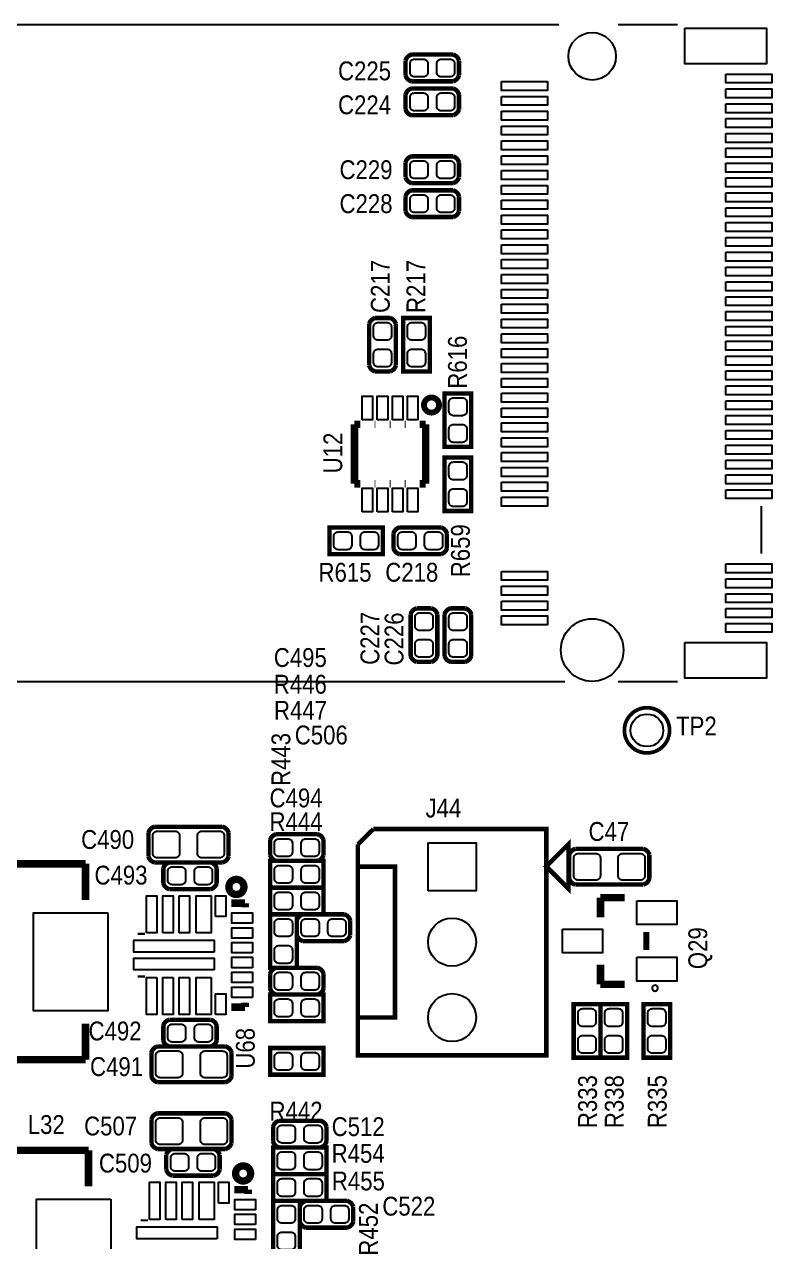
# Model space of a CAD drawing. Extents: x 35 to 236, y 10 to 166.
# Drawn here: x 146.84 to 172.02, y 99.7 to 140.7 of the extents above; entities that cross this region are included whole.
import ezdxf

# ---------------------------------------------------------------- set-up
doc = ezdxf.new("R2010")
doc.units = 0
for name, color, linetype in [('PG_SILKSCREEN_TOP', 254, 'CONTINUOUS'), ('PIN_SOLDERMASK_TOP', 85, 'CONTINUOUS'), ('RD_SILKSCREEN_TOP', 142, 'CONTINUOUS')]:
    doc.layers.add(name, color=color, linetype=linetype)

msp = doc.modelspace()

# ---------------------------------------------------------------- linework, layer by layer
at = {"layer": 'PG_SILKSCREEN_TOP'}
for points in [[(87.5722, 133.4767), (87.5722, 140.7017), (164.8471, 140.7017)], [(166.8471, 140.7017), (168.8471, 140.7017)], [(165.0473, 118.5519), (87.5722, 118.5519), (87.5722, 125.7782)], [(171.6724, 124.4767), (171.6724, 122.8767)], [(168.8471, 118.5519), (166.8471, 118.5519)]]:
    msp.add_lwpolyline(points, dxfattribs=at)
for points, const_width in [([(159.6831, 138.9837, 0.265564), (159.8831, 138.7837), (161.2831, 138.7837, 0.265564), (161.4831, 138.9837), (161.4831, 139.4837, 0.265564), (161.2831, 139.6837), (159.8831, 139.6837, 0.265564), (159.6831, 139.4837)], 0.15), ([(159.6831, 137.8407, 0.265564), (159.8831, 137.6407), (161.2831, 137.6407, 0.265564), (161.4831, 137.8407), (161.4831, 138.3407, 0.265564), (161.2831, 138.5407), (159.8831, 138.5407, 0.265564), (159.6831, 138.3407)], 0.15), ([(159.6831, 135.5547, 0.265564), (159.8831, 135.3547), (161.2831, 135.3547, 0.265564), (161.4831, 135.5547), (161.4831, 136.0547, 0.265564), (161.2831, 136.2547), (159.8831, 136.2547, 0.265564), (159.6831, 136.0547)], 0.15), ([(159.6831, 134.4117, 0.265564), (159.8831, 134.2117), (161.2831, 134.2117, 0.265564), (161.4831, 134.4117), (161.4831, 134.9117, 0.265564), (161.2831, 135.1117), (159.8831, 135.1117, 0.265564), (159.6831, 134.9117)], 0.15), ([(158.6568, 130.812, 0.265564), (158.4568, 130.612), (158.4568, 129.212, 0.265564), (158.6568, 129.012), (159.1568, 129.012, 0.265564), (159.3568, 129.212), (159.3568, 130.612, 0.265564), (159.1568, 130.812)], 0.15), ([(160.6569, 127.88, 1.000087), (160.4587, 127.88, 0.999913), (160.6569, 127.88)], 0.508), ([(161.0768, 123.558, 0.265564), (160.8768, 123.758), (159.4768, 123.758, 0.265564), (159.2768, 123.558), (159.2768, 123.058, 0.265564), (159.4768, 122.858), (160.8768, 122.858, 0.265564), (161.0768, 123.058)], 0.15), ([(160.5538, 119.233, 0.265564), (160.7538, 119.433), (160.7538, 120.833, 0.265564), (160.5538, 121.033), (160.0538, 121.033, 0.265564), (159.8538, 120.833), (159.8538, 119.433, 0.265564), (160.0538, 119.233)], 0.15), ([(161.6968, 119.233, 0.265564), (161.8968, 119.433), (161.8968, 120.833, 0.265564), (161.6968, 121.033), (161.1968, 121.033, 0.265564), (160.9968, 120.833), (160.9968, 119.433, 0.265564), (161.1968, 119.233)], 0.15), ([(168.5814, 116.924, 1.000011), (167.0582, 116.924, 0.999989), (168.5814, 116.924)], 0.127), ([(151.0183, 113.4753, -0.265564), (151.2183, 113.6753), (153.5183, 113.6753, -0.265564), (153.7183, 113.4753), (153.7183, 112.6753, -0.265564), (153.5183, 112.4753), (151.2183, 112.4753, -0.265564), (151.0183, 112.6753), (151.0183, 113.4753)], 0.15), ([(155.1183, 112.7253, 0.265564), (155.3183, 112.5253), (156.7183, 112.5253, 0.265564), (156.9183, 112.7253), (156.9183, 113.2253, 0.265564), (156.7183, 113.4253), (155.3183, 113.4253, 0.265564), (155.1183, 113.2253)], 0.15), ([(165.2, 112.73, -0.265564), (165.4, 112.93), (167.7, 112.93, -0.265564), (167.9, 112.73), (167.9, 111.93, -0.265564), (167.7, 111.73), (165.4, 111.73, -0.265564), (165.2, 111.93), (165.2, 112.73)], 0.15), ([(151.5183, 111.7753, 0.265564), (151.7183, 111.5753), (153.1183, 111.5753, 0.265564), (153.3183, 111.7753), (153.3183, 112.2753, 0.265564), (153.1183, 112.4753), (151.7183, 112.4753, 0.265564), (151.5183, 112.2753)], 0.15), ([(154.1054, 111.6496, 1.000065), (153.8585, 111.6496, 0.999935), (154.1054, 111.6496)], 0.508), ([(157.8183, 110.5253, 0.265564), (157.6183, 110.7253), (156.2183, 110.7253, 0.265564), (156.0183, 110.5253), (156.0183, 110.0253, 0.265564), (156.2183, 109.8253), (157.6183, 109.8253, 0.265564), (157.8183, 110.0253)], 0.15), ([(156.9183, 108.7253, 0.265564), (156.7183, 108.9253), (155.3183, 108.9253, 0.265564), (155.1183, 108.7253), (155.1183, 108.2253, 0.265564), (155.3183, 108.0253), (156.7183, 108.0253, 0.265564), (156.9183, 108.2253)], 0.15), ([(151.5183, 106.4753, 0.265564), (151.7183, 106.2753), (153.1183, 106.2753, 0.265564), (153.3183, 106.4753), (153.3183, 106.9753, 0.265564), (153.1183, 107.1753), (151.7183, 107.1753, 0.265564), (151.5183, 106.9753)], 0.15), ([(151.1183, 106.0753, -0.265564), (151.3183, 106.2753), (153.6183, 106.2753, -0.265564), (153.8183, 106.0753), (153.8183, 105.2753, -0.265564), (153.6183, 105.0753), (151.3183, 105.0753, -0.265564), (151.1183, 105.2753), (151.1183, 106.0753)], 0.15), ([(151.1183, 103.8253, -0.265564), (151.3183, 104.0253), (153.6183, 104.0253, -0.265564), (153.8183, 103.8253), (153.8183, 103.0253, -0.265564), (153.6183, 102.8253), (151.3183, 102.8253, -0.265564), (151.1183, 103.0253), (151.1183, 103.8253)], 0.15), ([(155.2183, 103.0753, 0.265564), (155.4183, 102.8753), (156.8183, 102.8753, 0.265564), (157.0183, 103.0753), (157.0183, 103.5753, 0.265564), (156.8183, 103.7753), (155.4183, 103.7753, 0.265564), (155.2183, 103.5753)], 0.15), ([(151.6183, 102.1253, 0.265564), (151.8183, 101.9253), (153.2183, 101.9253, 0.265564), (153.4183, 102.1253), (153.4183, 102.6253, 0.265564), (153.2183, 102.8253), (151.8183, 102.8253, 0.265564), (151.6183, 102.6253)], 0.15), ([(154.3323, 101.9996, 1.000065), (154.0855, 101.9996, 0.999935), (154.3323, 101.9996)], 0.508), ([(157.9183, 100.8753, 0.265564), (157.7183, 101.0753), (156.3183, 101.0753, 0.265564), (156.1183, 100.8753), (156.1183, 100.3753, 0.265564), (156.3183, 100.1753), (157.7183, 100.1753, 0.265564), (157.9183, 100.3753)], 0.15)]:
    msp.add_lwpolyline(points, format="xyb", dxfattribs=dict(at, const_width=const_width))
for points, const_width in [([(159.6831, 139.4837), (159.6831, 138.9837)], 0.15), ([(159.6831, 138.3407), (159.6831, 137.8407)], 0.15), ([(159.6831, 136.0547), (159.6831, 135.5547)], 0.15), ([(159.6831, 134.9117), (159.6831, 134.4117)], 0.15), ([(159.1568, 130.812), (158.6568, 130.812)], 0.15), ([(160.2498, 130.812), (160.4998, 130.812), (160.4998, 129.012), (159.5998, 129.012), (159.5998, 130.812), (160.2498, 130.812)], 0.15), ([(161.6468, 128.272), (161.8968, 128.272), (161.8968, 126.472), (160.9968, 126.472), (160.9968, 128.272), (161.6468, 128.272)], 0.15), ([(157.9619, 125.2282), (157.9619, 127.2298)], 0.254), ([(158.16, 127.2298), (157.9619, 127.2298)], 0.254), ([(158.668, 127.2298), (158.6376, 127.2298)], 0.254), ([(159.176, 127.2298), (159.1456, 127.2298)], 0.254), ([(159.684, 127.2298), (159.6536, 127.2298)], 0.254), ([(160.3597, 127.2298), (160.1616, 127.2298)], 0.254), ([(160.3597, 127.2298), (160.3597, 125.2282)], 0.254), ([(161.2468, 124.313), (160.9968, 124.313), (160.9968, 126.113), (161.8968, 126.113), (161.8968, 124.313), (161.2468, 124.313)], 0.15), ([(158.16, 125.2282), (157.9619, 125.2282)], 0.254), ([(158.668, 125.2282), (158.6376, 125.2282)], 0.254), ([(159.176, 125.2282), (159.1456, 125.2282)], 0.254), ([(159.684, 125.2282), (159.6536, 125.2282)], 0.254), ([(160.3597, 125.2282), (160.1616, 125.2282)], 0.254), ([(158.9178, 123.108), (158.9178, 122.858), (157.1178, 122.858), (157.1178, 123.758), (158.9178, 123.758), (158.9178, 123.108)], 0.15), ([(161.0768, 123.058), (161.0768, 123.558)], 0.15), ([(160.0538, 119.233), (160.5538, 119.233)], 0.15), ([(161.1968, 119.233), (161.6968, 119.233)], 0.15), ([(158.5941, 113.6), (164.425, 113.6), (164.425, 105.98), (158.075, 105.98), (158.075, 113.0809)], 0.1524), ([(158.075, 113.0809), (158.5941, 113.6)], 0.1524), ([(155.1183, 113.2253), (155.1183, 112.7253)], 0.15), ([(164.425, 112.34), (165.175, 111.59), (165.175, 113.09), (164.425, 112.34)], 0.1524), ([(141.8999, 112.4294), (148.89, 112.4294)], 0.254), ([(148.89, 112.4294), (148.9001, 112.4294)], 0.254), ([(148.9001, 112.4294), (148.9001, 111.2102)], 0.254), ([(151.5183, 112.2753), (151.5183, 111.7753)], 0.15), ([(156.9183, 111.8753), (156.9183, 111.6253), (155.1183, 111.6253), (155.1183, 112.5253), (156.9183, 112.5253), (156.9183, 111.8753)], 0.15), ([(158.075, 107.25), (159.325, 107.25), (159.325, 112.33), (158.075, 112.33), (158.075, 107.25)], 0.1524), ([(155.1183, 111.3753), (155.1183, 111.6253), (156.9183, 111.6253), (156.9183, 110.7253), (155.1183, 110.7253), (155.1183, 111.3753)], 0.15), ([(154.2776, 111.1027), (153.8077, 111.1027)], 0.254), ([(154.2776, 111.1027), (154.2776, 110.958)], 0.254), ([(166.25, 111.29), (167.0651, 111.29)], 0.254), ([(166.25, 110.6301), (166.25, 111.29)], 0.254), ([(166.25, 111.29), (166.25, 110.6301)], 0.254), ([(166.25, 110.6301), (166.25, 111.29)], 0.254), ([(155.3683, 108.9253), (155.1183, 108.9253), (155.1183, 110.7253), (156.0183, 110.7253), (156.0183, 108.9253), (155.3683, 108.9253)], 0.15), ([(157.8183, 110.0253), (157.8183, 110.5253)], 0.15), ([(150.7775, 110.0334), (150.7775, 110.1096)], 0.254), ([(167.7999, 109.5301), (167.7999, 110.13)], 0.1999), ([(166.25, 108.37), (166.25, 109.0299)], 0.254), ([(150.7775, 108.5958), (150.7775, 108.672)], 0.254), ([(156.9183, 108.2253), (156.9183, 108.7253)], 0.15), ([(167.0651, 108.37), (166.25, 108.37)], 0.254), ([(154.2776, 107.7474), (154.2776, 107.6026)], 0.254), ([(156.9183, 107.3753), (156.9183, 107.1253), (155.1183, 107.1253), (155.1183, 108.0253), (156.9183, 108.0253), (156.9183, 107.3753)], 0.15), ([(154.2776, 107.6026), (153.8077, 107.6026)], 0.254), ([(165.6, 105.9), (165.35, 105.9), (165.35, 107.7), (166.25, 107.7), (166.25, 105.9), (165.6, 105.9)], 0.15), ([(166.5, 105.9), (166.25, 105.9), (166.25, 107.7), (167.15, 107.7), (167.15, 105.9), (166.5, 105.9)], 0.15), ([(167.95, 105.9), (167.7, 105.9), (167.7, 107.7), (168.6, 107.7), (168.6, 105.9), (167.95, 105.9)], 0.15), ([(148.9001, 107.0497), (148.9001, 105.8305)], 0.254), ([(151.5183, 106.9753), (151.5183, 106.4753)], 0.15), ([(155.1183, 105.9753), (155.1183, 106.2253), (156.9183, 106.2253), (156.9183, 105.3253), (155.1183, 105.3253), (155.1183, 105.9753)], 0.15), ([(148.9001, 105.8305), (141.9202, 105.8305)], 0.254), ([(155.2183, 103.5753), (155.2183, 103.0753)], 0.15), ([(157.0183, 102.2253), (157.0183, 101.9753), (155.2183, 101.9753), (155.2183, 102.8753), (157.0183, 102.8753), (157.0183, 102.2253)], 0.15), ([(141.9999, 102.7795), (148.99, 102.7795)], 0.254), ([(148.99, 102.7795), (149.0001, 102.7795)], 0.254), ([(149.0001, 102.7795), (149.0001, 101.5603)], 0.254), ([(151.6183, 102.6253), (151.6183, 102.1253)], 0.15), ([(155.2183, 101.7253), (155.2183, 101.9753), (157.0183, 101.9753), (157.0183, 101.0753), (155.2183, 101.0753), (155.2183, 101.7253)], 0.15), ([(154.3776, 101.4527), (153.9077, 101.4527)], 0.254), ([(154.3776, 101.4527), (154.3776, 101.308)], 0.254), ([(155.4683, 99.2753), (155.2183, 99.2753), (155.2183, 101.0753), (156.1183, 101.0753), (156.1183, 99.2753), (155.4683, 99.2753)], 0.15), ([(157.9183, 100.3753), (157.9183, 100.8753)], 0.15), ([(150.8774, 100.3834), (150.8774, 100.4596)], 0.254)]:
    msp.add_lwpolyline(points, dxfattribs=dict(at, const_width=const_width))
msp.add_lwpolyline([(168.1903, 108.2423, 0.99976), (167.9901, 108.2423, 1.00024), (168.1903, 108.2423)], format="xyb", dxfattribs=at)
at = {"layer": 'PIN_SOLDERMASK_TOP'}
for points in [[(169.0971, 140.5768), (171.8473, 140.5768), (171.8473, 139.3768), (169.0971, 139.3768)], [(170.4721, 139.0267), (172.0221, 139.0267), (172.0221, 138.7267), (170.4721, 138.7267)], [(162.9222, 138.7768), (164.4721, 138.7768), (164.4721, 138.4768), (162.9222, 138.4768)], [(162.9222, 138.2769), (164.4721, 138.2769), (164.4721, 137.9769), (162.9222, 137.9769)], [(170.4721, 138.5268), (172.0221, 138.5268), (172.0221, 138.2268), (170.4721, 138.2268)], [(162.9222, 137.7768), (164.4721, 137.7768), (164.4721, 137.4768), (162.9222, 137.4768)], [(170.4721, 138.0267), (172.0221, 138.0267), (172.0221, 137.7267), (170.4721, 137.7267)], [(170.4721, 137.5268), (172.0221, 137.5268), (172.0221, 137.2268), (170.4721, 137.2268)], [(162.9222, 137.2769), (164.4721, 137.2769), (164.4721, 136.9769), (162.9222, 136.9769)], [(170.4721, 137.0267), (172.0221, 137.0267), (172.0221, 136.7267), (170.4721, 136.7267)], [(162.9222, 136.7768), (164.4721, 136.7768), (164.4721, 136.4768), (162.9222, 136.4768)], [(170.4721, 136.5268), (172.0221, 136.5268), (172.0221, 136.2268), (170.4721, 136.2268)], [(162.9222, 136.2769), (164.4721, 136.2769), (164.4721, 135.9769), (162.9222, 135.9769)], [(162.9222, 135.7768), (164.4721, 135.7768), (164.4721, 135.4768), (162.9222, 135.4768)], [(170.4721, 136.0267), (172.0221, 136.0267), (172.0221, 135.7267), (170.4721, 135.7267)], [(170.4721, 135.5269), (172.0221, 135.5269), (172.0221, 135.2269), (170.4721, 135.2269)], [(162.9222, 135.2769), (164.4721, 135.2769), (164.4721, 134.9769), (162.9222, 134.9769)], [(170.4721, 135.0267), (172.0221, 135.0267), (172.0221, 134.7267), (170.4721, 134.7267)], [(162.9222, 134.7768), (164.4721, 134.7768), (164.4721, 134.4768), (162.9222, 134.4768)], [(170.4721, 134.5269), (172.0221, 134.5269), (172.0221, 134.2269), (170.4721, 134.2269)], [(162.9222, 134.2769), (164.4721, 134.2769), (164.4721, 133.9769), (162.9222, 133.9769)], [(162.9222, 133.7768), (164.4721, 133.7768), (164.4721, 133.4768), (162.9222, 133.4768)], [(170.4721, 134.0267), (172.0221, 134.0267), (172.0221, 133.7267), (170.4721, 133.7267)], [(162.9222, 133.2769), (164.4721, 133.2769), (164.4721, 132.9769), (162.9222, 132.9769)], [(170.4721, 133.5269), (172.0221, 133.5269), (172.0221, 133.2269), (170.4721, 133.2269)], [(170.4721, 133.0267), (172.0221, 133.0267), (172.0221, 132.7267), (170.4721, 132.7267)], [(162.9222, 132.7768), (164.4721, 132.7768), (164.4721, 132.4768), (162.9222, 132.4768)], [(170.4721, 132.5269), (172.0221, 132.5269), (172.0221, 132.2269), (170.4721, 132.2269)], [(162.9222, 132.2769), (164.4721, 132.2769), (164.4721, 131.9769), (162.9222, 131.9769)], [(170.4721, 132.0267), (172.0221, 132.0267), (172.0221, 131.7267), (170.4721, 131.7267)], [(162.9222, 131.7768), (164.4721, 131.7768), (164.4721, 131.4768), (162.9222, 131.4768)], [(162.9222, 131.2769), (164.4721, 131.2769), (164.4721, 130.9769), (162.9222, 130.9769)], [(170.4721, 131.5269), (172.0221, 131.5269), (172.0221, 131.2269), (170.4721, 131.2269)], [(170.4721, 131.0267), (172.0221, 131.0267), (172.0221, 130.7267), (170.4721, 130.7267)], [(162.9222, 130.7768), (164.4721, 130.7768), (164.4721, 130.4768), (162.9222, 130.4768)], [(170.4721, 130.5269), (172.0221, 130.5269), (172.0221, 130.2269), (170.4721, 130.2269)], [(162.9222, 130.2769), (164.4721, 130.2769), (164.4721, 129.9769), (162.9222, 129.9769)], [(170.4721, 130.0267), (172.0221, 130.0267), (172.0221, 129.7267), (170.4721, 129.7267)], [(162.9222, 129.7768), (164.4721, 129.7768), (164.4721, 129.4768), (162.9222, 129.4768)], [(162.9222, 129.2767), (164.4721, 129.2767), (164.4721, 128.9767), (162.9222, 128.9767)], [(170.4721, 129.5269), (172.0221, 129.5269), (172.0221, 129.2269), (170.4721, 129.2269)], [(162.9222, 128.7768), (164.4721, 128.7768), (164.4721, 128.4768), (162.9222, 128.4768)], [(170.4721, 129.0267), (172.0221, 129.0267), (172.0221, 128.7267), (170.4721, 128.7267)], [(170.4721, 128.5269), (172.0221, 128.5269), (172.0221, 128.2269), (170.4721, 128.2269)], [(158.2235, 127.3771), (158.2235, 128.1797), (158.574, 128.1797), (158.574, 127.3771)], [(158.7315, 127.3771), (158.7315, 128.1797), (159.082, 128.1797), (159.082, 127.3771)], [(159.2395, 127.3771), (159.2395, 128.1797), (159.59, 128.1797), (159.59, 127.3771)], [(159.7475, 127.3771), (159.7475, 128.1797), (160.098, 128.1797), (160.098, 127.3771)], [(162.9222, 128.2767), (164.4721, 128.2767), (164.4721, 127.9767), (162.9222, 127.9767)], [(170.4721, 128.0267), (172.0221, 128.0267), (172.0221, 127.7267), (170.4721, 127.7267)], [(162.9222, 127.7768), (164.4721, 127.7768), (164.4721, 127.4768), (162.9222, 127.4768)], [(170.4721, 127.5269), (172.0221, 127.5269), (172.0221, 127.2269), (170.4721, 127.2269)], [(162.9222, 127.2767), (164.4721, 127.2767), (164.4721, 126.9767), (162.9222, 126.9767)], [(162.9222, 126.7768), (164.4721, 126.7768), (164.4721, 126.4768), (162.9222, 126.4768)], [(170.4721, 127.0267), (172.0221, 127.0267), (172.0221, 126.7267), (170.4721, 126.7267)], [(170.4721, 126.5269), (172.0221, 126.5269), (172.0221, 126.2269), (170.4721, 126.2269)], [(162.9222, 126.2767), (164.4721, 126.2767), (164.4721, 125.9767), (162.9222, 125.9767)], [(170.4721, 126.0267), (172.0221, 126.0267), (172.0221, 125.7267), (170.4721, 125.7267)], [(162.9222, 125.7768), (164.4721, 125.7768), (164.4721, 125.4768), (162.9222, 125.4768)], [(170.4721, 125.5269), (172.0221, 125.5269), (172.0221, 125.2269), (170.4721, 125.2269)], [(158.2235, 124.2783), (158.2235, 125.0809), (158.574, 125.0809), (158.574, 124.2783)], [(158.7315, 124.2783), (158.7315, 125.0809), (159.082, 125.0809), (159.082, 124.2783)], [(159.2395, 124.2783), (159.2395, 125.0809), (159.59, 125.0809), (159.59, 124.2783)], [(159.7475, 124.2783), (159.7475, 125.0809), (160.098, 125.0809), (160.098, 124.2783)], [(162.9222, 125.2767), (164.4721, 125.2767), (164.4721, 124.9767), (162.9222, 124.9767)], [(162.9222, 124.7768), (164.4721, 124.7768), (164.4721, 124.4768), (162.9222, 124.4768)], [(170.4721, 125.0267), (172.0221, 125.0267), (172.0221, 124.7267), (170.4721, 124.7267)], [(162.9222, 122.2767), (164.4721, 122.2767), (164.4721, 121.9767), (162.9222, 121.9767)], [(170.4721, 122.5269), (172.0221, 122.5269), (172.0221, 122.2269), (170.4721, 122.2269)], [(162.9222, 121.7768), (164.4721, 121.7768), (164.4721, 121.4768), (162.9222, 121.4768)], [(170.4721, 122.0268), (172.0221, 122.0268), (172.0221, 121.7268), (170.4721, 121.7268)], [(170.4721, 121.5269), (172.0221, 121.5269), (172.0221, 121.2269), (170.4721, 121.2269)], [(162.9222, 121.2767), (164.4721, 121.2767), (164.4721, 120.9767), (162.9222, 120.9767)], [(170.4721, 121.0268), (172.0221, 121.0268), (172.0221, 120.7268), (170.4721, 120.7268)], [(162.9222, 120.7768), (164.4721, 120.7768), (164.4721, 120.4768), (162.9222, 120.4768)], [(170.4721, 120.5269), (172.0221, 120.5269), (172.0221, 120.2269), (170.4721, 120.2269)], [(169.0971, 119.8768), (171.8473, 119.8768), (171.8473, 118.6769), (169.0971, 118.6769)], [(160.44, 111.52), (160.44, 113.14), (162.06, 113.14), (162.06, 111.52)], [(150.9527, 110.1007), (150.9527, 111.3529), (151.3032, 111.3529), (151.3032, 110.1007)], [(151.5013, 110.1007), (151.5013, 111.3529), (151.8518, 111.3529), (151.8518, 110.1007)], [(152.0525, 110.1007), (152.0525, 111.3529), (152.403, 111.3529), (152.403, 110.1007)], [(152.6266, 110.1007), (152.6266, 111.3529), (153.1295, 111.3529), (153.1295, 110.1007)], [(153.2768, 110.6532), (153.2768, 111.3542), (153.6273, 111.3542), (153.6273, 110.6532)], [(167.474, 111.1808), (168.8254, 111.1808), (168.8254, 110.3792), (167.474, 110.3792)], [(149.6507, 110.781), (149.6507, 107.479), (147.1488, 107.479), (147.1488, 110.781)], [(154.5265, 110.4271), (153.8255, 110.4271), (153.8255, 110.7776), (154.5265, 110.7776)], [(154.5265, 109.9267), (153.8255, 109.9267), (153.8255, 110.2772), (154.5265, 110.2772)], [(164.9745, 110.2308), (166.3261, 110.2308), (166.3261, 109.4292), (164.9745, 109.4292)], [(153.2286, 109.4518), (150.526, 109.4518), (150.526, 109.853), (153.2286, 109.853)], [(154.5265, 109.4263), (153.8255, 109.4263), (153.8255, 109.7768), (154.5265, 109.7768)], [(153.2286, 108.8524), (150.526, 108.8524), (150.526, 109.2536), (153.2286, 109.2536)], [(154.5265, 108.9286), (153.8255, 108.9286), (153.8255, 109.279), (154.5265, 109.279)], [(167.474, 109.2808), (168.8254, 109.2808), (168.8254, 108.4792), (167.474, 108.4792)], [(154.5265, 108.4282), (153.8255, 108.4282), (153.8255, 108.7786), (154.5265, 108.7786)], [(151.3032, 108.6047), (151.3032, 107.3525), (150.9528, 107.3525), (150.9528, 108.6047)], [(151.8519, 108.6047), (151.8519, 107.3525), (151.5014, 107.3525), (151.5014, 108.6047)], [(152.4031, 108.6047), (152.4031, 107.3525), (152.0525, 107.3525), (152.0525, 108.6047)], [(153.1295, 108.6047), (153.1295, 107.3525), (152.6267, 107.3525), (152.6267, 108.6047)], [(154.5265, 107.9278), (153.8255, 107.9278), (153.8255, 108.2782), (154.5265, 108.2782)], [(153.2768, 107.3512), (153.2768, 108.0522), (153.6273, 108.0522), (153.6273, 107.3512)], [(151.0527, 100.4507), (151.0527, 101.7029), (151.4032, 101.7029), (151.4032, 100.4507)], [(151.6013, 100.4507), (151.6013, 101.7029), (151.9518, 101.7029), (151.9518, 100.4507)], [(152.1525, 100.4507), (152.1525, 101.7029), (152.503, 101.7029), (152.503, 100.4507)], [(152.7266, 100.4507), (152.7266, 101.7029), (153.2295, 101.7029), (153.2295, 100.4507)], [(153.3768, 101.0032), (153.3768, 101.7042), (153.7273, 101.7042), (153.7273, 101.0032)], [(149.7507, 101.131), (149.7507, 97.829), (147.2488, 97.829), (147.2488, 101.131)], [(154.6265, 100.7772), (153.9255, 100.7772), (153.9255, 101.1277), (154.6265, 101.1277)], [(154.6265, 100.2768), (153.9255, 100.2768), (153.9255, 100.6273), (154.6265, 100.6273)], [(153.3286, 99.8017), (150.626, 99.8017), (150.626, 100.2031), (153.3286, 100.2031)], [(154.6265, 99.7763), (153.9255, 99.7763), (153.9255, 100.1269), (154.6265, 100.1269)]]:
    msp.add_lwpolyline(points, close=True, dxfattribs=at)
for points in [[(159.9831, 139.5337), (160.2831, 139.5337, -0.414214), (160.4331, 139.3837), (160.4331, 139.0837, -0.414214), (160.2831, 138.9337), (159.9831, 138.9337, -0.414214), (159.8331, 139.0837), (159.8331, 139.3837, -0.414214)], [(160.8831, 139.5337), (161.1831, 139.5337, -0.414214), (161.3331, 139.3837), (161.3331, 139.0837, -0.414214), (161.1831, 138.9337), (160.8831, 138.9337, -0.414214), (160.7331, 139.0837), (160.7331, 139.3837, -0.414214)], [(159.9831, 138.3907), (160.2831, 138.3907, -0.414214), (160.4331, 138.2407), (160.4331, 137.9407, -0.414214), (160.2831, 137.7907), (159.9831, 137.7907, -0.414214), (159.8331, 137.9407), (159.8331, 138.2407, -0.414214)], [(160.8831, 138.3907), (161.1831, 138.3907, -0.414214), (161.3331, 138.2407), (161.3331, 137.9407, -0.414214), (161.1831, 137.7907), (160.8831, 137.7907, -0.414214), (160.7331, 137.9407), (160.7331, 138.2407, -0.414214)], [(159.9831, 136.1047), (160.2831, 136.1047, -0.414214), (160.4331, 135.9547), (160.4331, 135.6547, -0.414214), (160.2831, 135.5047), (159.9831, 135.5047, -0.414214), (159.8331, 135.6547), (159.8331, 135.9547, -0.414214)], [(160.8831, 136.1047), (161.1831, 136.1047, -0.414214), (161.3331, 135.9547), (161.3331, 135.6547, -0.414214), (161.1831, 135.5047), (160.8831, 135.5047, -0.414214), (160.7331, 135.6547), (160.7331, 135.9547, -0.414214)], [(159.9831, 134.9617), (160.2831, 134.9617, -0.414214), (160.4331, 134.8117), (160.4331, 134.5117, -0.414214), (160.2831, 134.3617), (159.9831, 134.3617, -0.414214), (159.8331, 134.5117), (159.8331, 134.8117, -0.414214)], [(160.8831, 134.9617), (161.1831, 134.9617, -0.414214), (161.3331, 134.8117), (161.3331, 134.5117, -0.414214), (161.1831, 134.3617), (160.8831, 134.3617, -0.414214), (160.7331, 134.5117), (160.7331, 134.8117, -0.414214)], [(159.2068, 130.512), (159.2068, 130.212, -0.414214), (159.0568, 130.062), (158.7568, 130.062, -0.414214), (158.6068, 130.212), (158.6068, 130.512, -0.414214), (158.7568, 130.662), (159.0568, 130.662, -0.414214)], [(159.7498, 130.212), (159.7498, 130.512, -0.414214), (159.8998, 130.662), (160.1998, 130.662, -0.414214), (160.3498, 130.512), (160.3498, 130.212, -0.414214), (160.1998, 130.062), (159.8998, 130.062, -0.414214)], [(159.2068, 129.612), (159.2068, 129.312, -0.414214), (159.0568, 129.162), (158.7568, 129.162, -0.414214), (158.6068, 129.312), (158.6068, 129.612, -0.414214), (158.7568, 129.762), (159.0568, 129.762, -0.414214)], [(159.7498, 129.312), (159.7498, 129.612, -0.414214), (159.8998, 129.762), (160.1998, 129.762, -0.414214), (160.3498, 129.612), (160.3498, 129.312, -0.414214), (160.1998, 129.162), (159.8998, 129.162, -0.414214)], [(161.1468, 127.672), (161.1468, 127.972, -0.414214), (161.2968, 128.122), (161.5968, 128.122, -0.414214), (161.7468, 127.972), (161.7468, 127.672, -0.414214), (161.5968, 127.522), (161.2968, 127.522, -0.414214)], [(161.1468, 126.772), (161.1468, 127.072, -0.414214), (161.2968, 127.222), (161.5968, 127.222, -0.414214), (161.7468, 127.072), (161.7468, 126.772, -0.414214), (161.5968, 126.622), (161.2968, 126.622, -0.414214)], [(161.7468, 125.813), (161.7468, 125.513, -0.414214), (161.5968, 125.363), (161.2968, 125.363, -0.414214), (161.1468, 125.513), (161.1468, 125.813, -0.414214), (161.2968, 125.963), (161.5968, 125.963, -0.414214)], [(161.7468, 124.913), (161.7468, 124.613, -0.414214), (161.5968, 124.463), (161.2968, 124.463, -0.414214), (161.1468, 124.613), (161.1468, 124.913, -0.414214), (161.2968, 125.063), (161.5968, 125.063, -0.414214)], [(157.4178, 123.608), (157.7178, 123.608, -0.414214), (157.8678, 123.458), (157.8678, 123.158, -0.414214), (157.7178, 123.008), (157.4178, 123.008, -0.414214), (157.2678, 123.158), (157.2678, 123.458, -0.414214)], [(158.3178, 123.608), (158.6178, 123.608, -0.414214), (158.7678, 123.458), (158.7678, 123.158, -0.414214), (158.6178, 123.008), (158.3178, 123.008, -0.414214), (158.1678, 123.158), (158.1678, 123.458, -0.414214)], [(159.8768, 123.008), (159.5768, 123.008, -0.414214), (159.4268, 123.158), (159.4268, 123.458, -0.414214), (159.5768, 123.608), (159.8768, 123.608, -0.414214), (160.0268, 123.458), (160.0268, 123.158, -0.414214)], [(160.7768, 123.008), (160.4768, 123.008, -0.414214), (160.3268, 123.158), (160.3268, 123.458, -0.414214), (160.4768, 123.608), (160.7768, 123.608, -0.414214), (160.9268, 123.458), (160.9268, 123.158, -0.414214)], [(160.0038, 120.433), (160.0038, 120.733, -0.414214), (160.1538, 120.883), (160.4538, 120.883, -0.414214), (160.6038, 120.733), (160.6038, 120.433, -0.414214), (160.4538, 120.283), (160.1538, 120.283, -0.414214)], [(161.1468, 120.433), (161.1468, 120.733, -0.414214), (161.2968, 120.883), (161.5968, 120.883, -0.414214), (161.7468, 120.733), (161.7468, 120.433, -0.414214), (161.5968, 120.283), (161.2968, 120.283, -0.414214)], [(160.0038, 119.533), (160.0038, 119.833, -0.414214), (160.1538, 119.983), (160.4538, 119.983, -0.414214), (160.6038, 119.833), (160.6038, 119.533, -0.414214), (160.4538, 119.383), (160.1538, 119.383, -0.414214)], [(161.1468, 119.533), (161.1468, 119.833, -0.414214), (161.2968, 119.983), (161.5968, 119.983, -0.414214), (161.7468, 119.833), (161.7468, 119.533, -0.414214), (161.5968, 119.383), (161.2968, 119.383, -0.414214)], [(152.0683, 112.7753, -0.414214), (151.9183, 112.6253), (151.3183, 112.6253, -0.414214), (151.1683, 112.7753), (151.1683, 113.3753, -0.414214), (151.3183, 113.5253), (151.9183, 113.5253, -0.414214), (152.0683, 113.3753)], [(153.5683, 112.7753, -0.414214), (153.4183, 112.6253), (152.8183, 112.6253, -0.414214), (152.6683, 112.7753), (152.6683, 113.3753, -0.414214), (152.8183, 113.5253), (153.4183, 113.5253, -0.414214), (153.5683, 113.3753)], [(155.4183, 113.2753), (155.7183, 113.2753, -0.414214), (155.8683, 113.1253), (155.8683, 112.8253, -0.414214), (155.7183, 112.6753), (155.4183, 112.6753, -0.414214), (155.2683, 112.8253), (155.2683, 113.1253, -0.414214)], [(156.3183, 113.2753), (156.6183, 113.2753, -0.414214), (156.7683, 113.1253), (156.7683, 112.8253, -0.414214), (156.6183, 112.6753), (156.3183, 112.6753, -0.414214), (156.1683, 112.8253), (156.1683, 113.1253, -0.414214)], [(166.25, 112.03, -0.414214), (166.1, 111.88), (165.5, 111.88, -0.414214), (165.35, 112.03), (165.35, 112.63, -0.414214), (165.5, 112.78), (166.1, 112.78, -0.414214), (166.25, 112.63)], [(167.75, 112.03, -0.414214), (167.6, 111.88), (167, 111.88, -0.414214), (166.85, 112.03), (166.85, 112.63, -0.414214), (167, 112.78), (167.6, 112.78, -0.414214), (167.75, 112.63)], [(155.4183, 112.3753), (155.7183, 112.3753, -0.414214), (155.8683, 112.2253), (155.8683, 111.9253, -0.414214), (155.7183, 111.7753), (155.4183, 111.7753, -0.414214), (155.2683, 111.9253), (155.2683, 112.2253, -0.414214)], [(156.3183, 112.3753), (156.6183, 112.3753, -0.414214), (156.7683, 112.2253), (156.7683, 111.9253, -0.414214), (156.6183, 111.7753), (156.3183, 111.7753, -0.414214), (156.1683, 111.9253), (156.1683, 112.2253, -0.414214)], [(151.8183, 112.3253), (152.1183, 112.3253, -0.414214), (152.2683, 112.1753), (152.2683, 111.8753, -0.414214), (152.1183, 111.7253), (151.8183, 111.7253, -0.414214), (151.6683, 111.8753), (151.6683, 112.1753, -0.414214)], [(152.7183, 112.3253), (153.0183, 112.3253, -0.414214), (153.1683, 112.1753), (153.1683, 111.8753, -0.414214), (153.0183, 111.7253), (152.7183, 111.7253, -0.414214), (152.5683, 111.8753), (152.5683, 112.1753, -0.414214)], [(155.7183, 110.8753), (155.4183, 110.8753, -0.414214), (155.2683, 111.0253), (155.2683, 111.3253, -0.414214), (155.4183, 111.4753), (155.7183, 111.4753, -0.414214), (155.8683, 111.3253), (155.8683, 111.0253, -0.414214)], [(156.6183, 110.8753), (156.3183, 110.8753, -0.414214), (156.1683, 111.0253), (156.1683, 111.3253, -0.414214), (156.3183, 111.4753), (156.6183, 111.4753, -0.414214), (156.7683, 111.3253), (156.7683, 111.0253, -0.414214)], [(155.8683, 110.4253), (155.8683, 110.1253, -0.414214), (155.7183, 109.9753), (155.4183, 109.9753, -0.414214), (155.2683, 110.1253), (155.2683, 110.4253, -0.414214), (155.4183, 110.5753), (155.7183, 110.5753, -0.414214)], [(156.6183, 109.9753), (156.3183, 109.9753, -0.414214), (156.1683, 110.1253), (156.1683, 110.4253, -0.414214), (156.3183, 110.5753), (156.6183, 110.5753, -0.414214), (156.7683, 110.4253), (156.7683, 110.1253, -0.414214)], [(157.5183, 109.9753), (157.2183, 109.9753, -0.414214), (157.0683, 110.1253), (157.0683, 110.4253, -0.414214), (157.2183, 110.5753), (157.5183, 110.5753, -0.414214), (157.6683, 110.4253), (157.6683, 110.1253, -0.414214)], [(155.8683, 109.5253), (155.8683, 109.2253, -0.414214), (155.7183, 109.0753), (155.4183, 109.0753, -0.414214), (155.2683, 109.2253), (155.2683, 109.5253, -0.414214), (155.4183, 109.6753), (155.7183, 109.6753, -0.414214)], [(155.7183, 108.1753), (155.4183, 108.1753, -0.414214), (155.2683, 108.3253), (155.2683, 108.6253, -0.414214), (155.4183, 108.7753), (155.7183, 108.7753, -0.414214), (155.8683, 108.6253), (155.8683, 108.3253, -0.414214)], [(156.6183, 108.1753), (156.3183, 108.1753, -0.414214), (156.1683, 108.3253), (156.1683, 108.6253, -0.414214), (156.3183, 108.7753), (156.6183, 108.7753, -0.414214), (156.7683, 108.6253), (156.7683, 108.3253, -0.414214)], [(155.4183, 107.8753), (155.7183, 107.8753, -0.414214), (155.8683, 107.7253), (155.8683, 107.4253, -0.414214), (155.7183, 107.2753), (155.4183, 107.2753, -0.414214), (155.2683, 107.4253), (155.2683, 107.7253, -0.414214)], [(156.3183, 107.8753), (156.6183, 107.8753, -0.414214), (156.7683, 107.7253), (156.7683, 107.4253, -0.414214), (156.6183, 107.2753), (156.3183, 107.2753, -0.414214), (156.1683, 107.4253), (156.1683, 107.7253, -0.414214)], [(166.1, 107.4), (166.1, 107.1, -0.414214), (165.95, 106.95), (165.65, 106.95, -0.414214), (165.5, 107.1), (165.5, 107.4, -0.414214), (165.65, 107.55), (165.95, 107.55, -0.414214)], [(167, 107.4), (167, 107.1, -0.414214), (166.85, 106.95), (166.55, 106.95, -0.414214), (166.4, 107.1), (166.4, 107.4, -0.414214), (166.55, 107.55), (166.85, 107.55, -0.414214)], [(168.45, 107.4), (168.45, 107.1, -0.414214), (168.3, 106.95), (168, 106.95, -0.414214), (167.85, 107.1), (167.85, 107.4, -0.414214), (168, 107.55), (168.3, 107.55, -0.414214)], [(151.8183, 107.0253), (152.1183, 107.0253, -0.414214), (152.2683, 106.8753), (152.2683, 106.5753, -0.414214), (152.1183, 106.4253), (151.8183, 106.4253, -0.414214), (151.6683, 106.5753), (151.6683, 106.8753, -0.414214)], [(152.7183, 107.0253), (153.0183, 107.0253, -0.414214), (153.1683, 106.8753), (153.1683, 106.5753, -0.414214), (153.0183, 106.4253), (152.7183, 106.4253, -0.414214), (152.5683, 106.5753), (152.5683, 106.8753, -0.414214)], [(166.1, 106.5), (166.1, 106.2, -0.414214), (165.95, 106.05), (165.65, 106.05, -0.414214), (165.5, 106.2), (165.5, 106.5, -0.414214), (165.65, 106.65), (165.95, 106.65, -0.414214)], [(167, 106.5), (167, 106.2, -0.414214), (166.85, 106.05), (166.55, 106.05, -0.414214), (166.4, 106.2), (166.4, 106.5, -0.414214), (166.55, 106.65), (166.85, 106.65, -0.414214)], [(168.45, 106.5), (168.45, 106.2, -0.414214), (168.3, 106.05), (168, 106.05, -0.414214), (167.85, 106.2), (167.85, 106.5, -0.414214), (168, 106.65), (168.3, 106.65, -0.414214)], [(152.1683, 105.3753, -0.414214), (152.0183, 105.2253), (151.4183, 105.2253, -0.414214), (151.2683, 105.3753), (151.2683, 105.9753, -0.414214), (151.4183, 106.1253), (152.0183, 106.1253, -0.414214), (152.1683, 105.9753)], [(153.6683, 105.3753, -0.414214), (153.5183, 105.2253), (152.9183, 105.2253, -0.414214), (152.7683, 105.3753), (152.7683, 105.9753, -0.414214), (152.9183, 106.1253), (153.5183, 106.1253, -0.414214), (153.6683, 105.9753)], [(155.7183, 105.4753), (155.4183, 105.4753, -0.414214), (155.2683, 105.6253), (155.2683, 105.9253, -0.414214), (155.4183, 106.0753), (155.7183, 106.0753, -0.414214), (155.8683, 105.9253), (155.8683, 105.6253, -0.414214)], [(156.6183, 105.4753), (156.3183, 105.4753, -0.414214), (156.1683, 105.6253), (156.1683, 105.9253, -0.414214), (156.3183, 106.0753), (156.6183, 106.0753, -0.414214), (156.7683, 105.9253), (156.7683, 105.6253, -0.414214)], [(152.1683, 103.1253, -0.414214), (152.0183, 102.9753), (151.4183, 102.9753, -0.414214), (151.2683, 103.1253), (151.2683, 103.7253, -0.414214), (151.4183, 103.8753), (152.0183, 103.8753, -0.414214), (152.1683, 103.7253)], [(153.6683, 103.1253, -0.414214), (153.5183, 102.9753), (152.9183, 102.9753, -0.414214), (152.7683, 103.1253), (152.7683, 103.7253, -0.414214), (152.9183, 103.8753), (153.5183, 103.8753, -0.414214), (153.6683, 103.7253)], [(155.5183, 103.6253), (155.8183, 103.6253, -0.414214), (155.9683, 103.4753), (155.9683, 103.1753, -0.414214), (155.8183, 103.0253), (155.5183, 103.0253, -0.414214), (155.3683, 103.1753), (155.3683, 103.4753, -0.414214)], [(156.4183, 103.6253), (156.7183, 103.6253, -0.414214), (156.8683, 103.4753), (156.8683, 103.1753, -0.414214), (156.7183, 103.0253), (156.4183, 103.0253, -0.414214), (156.2683, 103.1753), (156.2683, 103.4753, -0.414214)], [(151.9183, 102.6753), (152.2183, 102.6753, -0.414214), (152.3683, 102.5253), (152.3683, 102.2253, -0.414214), (152.2183, 102.0753), (151.9183, 102.0753, -0.414214), (151.7683, 102.2253), (151.7683, 102.5253, -0.414214)], [(152.8183, 102.6753), (153.1183, 102.6753, -0.414214), (153.2683, 102.5253), (153.2683, 102.2253, -0.414214), (153.1183, 102.0753), (152.8183, 102.0753, -0.414214), (152.6683, 102.2253), (152.6683, 102.5253, -0.414214)], [(155.5183, 102.7253), (155.8183, 102.7253, -0.414214), (155.9683, 102.5753), (155.9683, 102.2753, -0.414214), (155.8183, 102.1253), (155.5183, 102.1253, -0.414214), (155.3683, 102.2753), (155.3683, 102.5753, -0.414214)], [(156.4183, 102.7253), (156.7183, 102.7253, -0.414214), (156.8683, 102.5753), (156.8683, 102.2753, -0.414214), (156.7183, 102.1253), (156.4183, 102.1253, -0.414214), (156.2683, 102.2753), (156.2683, 102.5753, -0.414214)], [(155.8183, 101.2253), (155.5183, 101.2253, -0.414214), (155.3683, 101.3753), (155.3683, 101.6753, -0.414214), (155.5183, 101.8253), (155.8183, 101.8253, -0.414214), (155.9683, 101.6753), (155.9683, 101.3753, -0.414214)], [(156.7183, 101.2253), (156.4183, 101.2253, -0.414214), (156.2683, 101.3753), (156.2683, 101.6753, -0.414214), (156.4183, 101.8253), (156.7183, 101.8253, -0.414214), (156.8683, 101.6753), (156.8683, 101.3753, -0.414214)], [(155.9683, 100.7753), (155.9683, 100.4753, -0.414214), (155.8183, 100.3253), (155.5183, 100.3253, -0.414214), (155.3683, 100.4753), (155.3683, 100.7753, -0.414214), (155.5183, 100.9253), (155.8183, 100.9253, -0.414214)], [(156.7183, 100.3253), (156.4183, 100.3253, -0.414214), (156.2683, 100.4753), (156.2683, 100.7753, -0.414214), (156.4183, 100.9253), (156.7183, 100.9253, -0.414214), (156.8683, 100.7753), (156.8683, 100.4753, -0.414214)], [(157.6183, 100.3253), (157.3183, 100.3253, -0.414214), (157.1683, 100.4753), (157.1683, 100.7753, -0.414214), (157.3183, 100.9253), (157.6183, 100.9253, -0.414214), (157.7683, 100.7753), (157.7683, 100.4753, -0.414214)], [(155.9683, 99.8753), (155.9683, 99.5753, -0.414214), (155.8183, 99.4253), (155.5183, 99.4253, -0.414214), (155.3683, 99.5753), (155.3683, 99.8753, -0.414214), (155.5183, 100.0253), (155.8183, 100.0253, -0.414214)]]:
    msp.add_lwpolyline(points, format="xyb", close=True, dxfattribs=at)
for centre, radius in [((165.9723, 139.6268), 0.8001), ((165.9723, 119.6268), 1.0541), ((167.8198, 116.924), 0.55), ((161.25, 109.79), 0.81), ((161.25, 107.25), 0.81)]:
    msp.add_circle(centre, radius, dxfattribs=at)

# ---------------------------------------------------------------- texts
at = {"layer": 'RD_SILKSCREEN_TOP', "width": 0.88}
for s, p in [('C225', (157.4081, 138.817)), ('C224', (157.4081, 137.674)), ('C229', (157.4581, 135.488)), ('C228', (157.4581, 134.345)), ('R615', (156.75, 121.93)), ('C218', (159, 121.93)), ('C495', (155.2433, 119.0586)), ('R446', (155.2433, 118.1586)), ('R447', (155.25, 117.28)), ('TP2', (168.8, 116.75)), ('C506', (155.95, 116.45)), ('C494', (155.1, 114.33)), ('J44', (160.3574, 113.9883)), ('R444', (155.1, 113.53)), ('C490', (148.75, 112.93)), ('C47', (165.85, 113.2)), ('C493', (149.2, 111.73)), ('C492', (149, 106.48)), ('C491', (149.05, 105.28)), ('R442', (155.1, 103.78)), ('L32', (146.95, 103.33)), ('C507', (148.85, 103.28)), ('C512', (157.1933, 103.2586)), ('R454', (157.1933, 102.3586)), ('C509', (149.35, 102.03)), ('R455', (157.2, 101.43)), ('C522', (158.9, 100.58))]:
    msp.add_text(s, height=0.635, dxfattribs=at).set_placement(p)
for s, p in [('C217', (159.15, 130.98)), ('R217', (160.35, 130.98)), ('R616', (161.75, 128.43)), ('U12', (157.55, 125.58)), ('R659', (161.85, 122.08)), ('C227', (158.8, 119.13)), ('C226', (159.6135, 119.108)), ('R443', (155.8, 115.05)), ('Q29', (169.85, 108.88)), ('U68', (154.6, 105.53)), ('R333', (166.1333, 103.525)), ('R338', (167.0333, 103.525)), ('R335', (168.4833, 103.525)), ('R452', (158.75, 99.23))]:
    msp.add_text(s, height=0.635, rotation=90, dxfattribs=at).set_placement(p)

doc.saveas('drawing.dxf')
